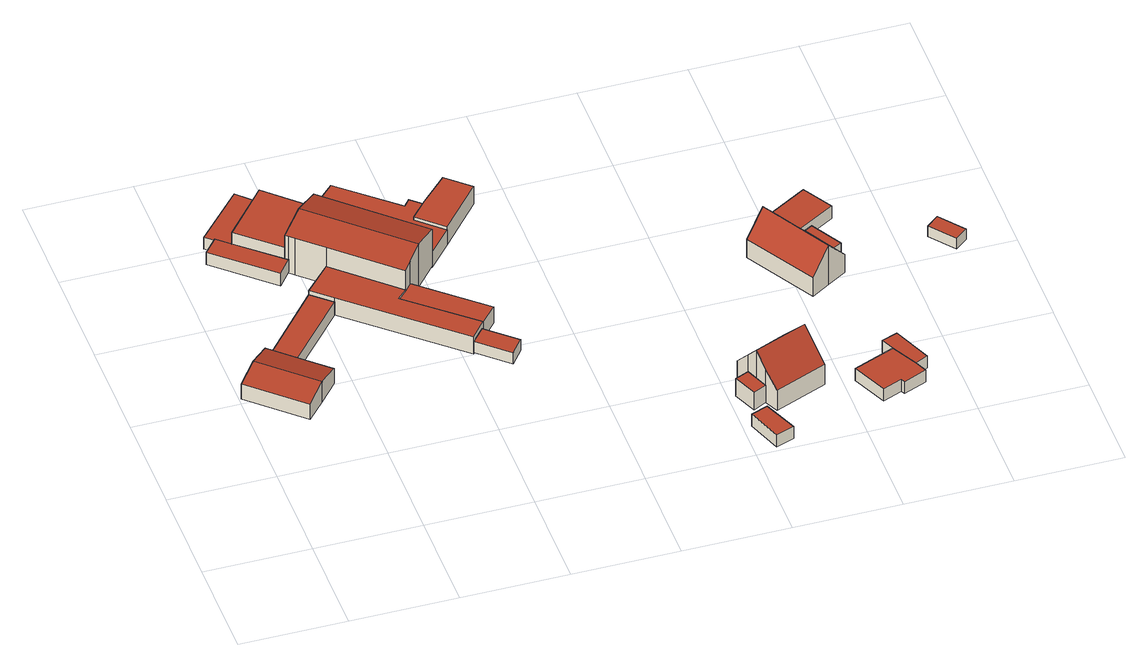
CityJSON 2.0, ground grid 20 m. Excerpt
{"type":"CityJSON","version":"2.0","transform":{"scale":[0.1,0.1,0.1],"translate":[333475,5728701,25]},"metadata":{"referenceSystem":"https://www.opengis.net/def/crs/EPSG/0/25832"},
"CityObjects":{
"building1":{"type":"Building","attributes":{"Geometrietyp2DReferenz":"3000","Gemeindeschluessel":"05170048","function":"31001_1210","roofType":"3100","measuredHeight":4.57},"address":[{"country":"Germany","locality":"Wesel","thoroughfareNumber":"6","thoroughfareName":"In der Flürener Heide"}],"geometry":[{"type":"Solid","lod":"2","boundaries":[[[[0,1,2,3]],[[4,5,1,0]],[[6,7,5,4]],[[8,9,7,6]],[[10,11,9,8]],[[12,13,11,10]],[[14,15,13,12]],[[3,2,15,14]],[[10,8,6,4,0,12]],[[3,14,12,0]],[[1,5,7,9,11,13,15,2]]]],"semantics":{"surfaces":[{"type":"WallSurface"},{"type":"RoofSurface"},{"type":"GroundSurface"}],"values":[[0,0,0,0,0,0,0,0,1,1,2]]}}]},
"building2":{"type":"Building","attributes":{"Geometrietyp2DReferenz":"3000","Gemeindeschluessel":"05170048","function":"31001_2720","roofType":"1000","measuredHeight":2.85},"address":[{"country":"Germany","locality":"Wesel","thoroughfareNumber":"6","thoroughfareName":"In der Flürener Heide"}],"geometry":[{"type":"Solid","lod":"2","boundaries":[[[[16,17,18,19]],[[20,9,17,16]],[[21,7,9,20]],[[19,18,7,21]],[[20,16,19,21]],[[17,9,7,18]]]],"semantics":{"surfaces":[{"type":"WallSurface"},{"type":"RoofSurface"},{"type":"GroundSurface"}],"values":[[0,0,0,0,1,2]]}}]},
"building3":{"type":"Building","attributes":{"Geometrietyp2DReferenz":"3000","Gemeindeschluessel":"05170048","function":"31001_2720","roofType":"1000","measuredHeight":2.88},"address":[{"country":"Germany","locality":"Wesel","thoroughfareNumber":"6","thoroughfareName":"In der Flürener Heide"}],"geometry":[{"type":"Solid","lod":"2","boundaries":[[[[22,23,24,25]],[[26,27,23,22]],[[28,29,27,26]],[[30,31,29,28]],[[32,33,31,30]],[[25,24,33,32]],[[30,28,26,22,25,32]],[[23,27,29,31,33,24]]]],"semantics":{"surfaces":[{"type":"WallSurface"},{"type":"RoofSurface"},{"type":"GroundSurface"}],"values":[[0,0,0,0,0,0,1,2]]}}]},
"building4":{"type":"Building","attributes":{"Geometrietyp2DReferenz":"3000","Gemeindeschluessel":"05170048","function":"51009_1610","roofType":"1000","measuredHeight":2.54},"geometry":[{"type":"Solid","lod":"2","boundaries":[[[[34,35,36,37]],[[38,39,35,34]],[[40,41,39,38]],[[42,43,41,40]],[[37,36,43,42]],[[40,38,34,37,42]],[[35,39,41,43,36]]]],"semantics":{"surfaces":[{"type":"WallSurface"},{"type":"RoofSurface"},{"type":"GroundSurface"}],"values":[[0,0,0,0,0,1,2]]}}]},
"building5":{"type":"Building","attributes":{"Geometrietyp2DReferenz":"3000","Gemeindeschluessel":"05170048","function":"31001_2720","roofType":"1000","measuredHeight":5.37},"address":[{"country":"Germany","locality":"Wesel","thoroughfareNumber":"6","thoroughfareName":"In der Flürener Heide"}],"geometry":[{"type":"Solid","lod":"2","boundaries":[[[[44,45,35,46]],[[47,48,45,44]],[[49,50,48,47]],[[51,39,50,49]],[[46,35,39,51]],[[49,47,44,46,51]],[[45,48,50,39,35]]]],"semantics":{"surfaces":[{"type":"WallSurface"},{"type":"RoofSurface"},{"type":"GroundSurface"}],"values":[[0,0,0,0,0,1,2]]}}]},
"building6":{"type":"Building","attributes":{"Geometrietyp2DReferenz":"3000","Gemeindeschluessel":"05170048","function":"31001_2720","roofType":"1000","measuredHeight":3.74},"address":[{"country":"Germany","locality":"Wesel","thoroughfareNumber":"6","thoroughfareName":"In der Flürener Heide"}],"geometry":[{"type":"Solid","lod":"2","boundaries":[[[[52,53,54,55]],[[56,57,53,52]],[[58,59,57,56]],[[60,61,59,58]],[[62,17,61,60]],[[63,18,17,62]],[[55,54,18,63]],[[62,60,58,56,52,55,63]],[[53,57,59,61,17,18,54]]]],"semantics":{"surfaces":[{"type":"WallSurface"},{"type":"RoofSurface"},{"type":"GroundSurface"}],"values":[[0,0,0,0,0,0,0,1,2]]}}]},
"building7":{"type":"Building","attributes":{"Geometrietyp2DReferenz":"3000","Gemeindeschluessel":"05170048","function":"31001_2720","roofType":"3100","measuredHeight":9.72},"address":[{"country":"Germany","locality":"Wesel","thoroughfareNumber":"6","thoroughfareName":"In der Flürener Heide"}],"geometry":[{"type":"Solid","lod":"2","boundaries":[[[[64,65,66,67]],[[68,69,65,64]],[[70,71,69,68]],[[72,73,71,70]],[[74,75,73,72]],[[76,77,75,74]],[[78,79,77,76]],[[80,81,79,78]],[[82,83,81,80]],[[67,66,83,82]],[[70,68,64,67,82,80,78,72]],[[76,74,72,78]],[[65,69,71,73,75,77,79,81,83,66]]]],"semantics":{"surfaces":[{"type":"WallSurface"},{"type":"RoofSurface"},{"type":"GroundSurface"}],"values":[[0,0,0,0,0,0,0,0,0,0,1,1,2]]}}]},
"building8":{"type":"Building","attributes":{"Geometrietyp2DReferenz":"3000","Gemeindeschluessel":"05170048","function":"31001_2720","roofType":"1000","measuredHeight":3.56},"address":[{"country":"Germany","locality":"Wesel","thoroughfareNumber":"6","thoroughfareName":"In der Flürener Heide"}],"geometry":[{"type":"Solid","lod":"2","boundaries":[[[[84,85,86,87]],[[88,59,85,84]],[[89,57,59,88]],[[90,53,57,89]],[[87,86,53,90]],[[89,88,84,87,90]],[[85,59,57,53,86]]]],"semantics":{"surfaces":[{"type":"WallSurface"},{"type":"RoofSurface"},{"type":"GroundSurface"}],"values":[[0,0,0,0,0,1,2]]}}]},
"building9":{"type":"Building","attributes":{"Geometrietyp2DReferenz":"3000","Gemeindeschluessel":"05170048","function":"51009_1610","roofType":"1000","measuredHeight":2.56},"geometry":[{"type":"Solid","lod":"2","boundaries":[[[[91,92,93,94]],[[95,96,92,91]],[[97,98,96,95]],[[94,93,98,97]],[[95,91,94,97]],[[92,96,98,93]]]],"semantics":{"surfaces":[{"type":"WallSurface"},{"type":"RoofSurface"},{"type":"GroundSurface"}],"values":[[0,0,0,0,1,2]]}}]},
"building10":{"type":"Building","attributes":{"Geometrietyp2DReferenz":"3000","Gemeindeschluessel":"05170048","function":"31001_2720","roofType":"1000","measuredHeight":3.42},"address":[{"country":"Germany","locality":"Wesel","thoroughfareNumber":"6","thoroughfareName":"In der Flürener Heide"}],"geometry":[{"type":"Solid","lod":"2","boundaries":[[[[99,100,101,102]],[[103,104,100,99]],[[105,106,104,103]],[[107,108,106,105]],[[109,110,108,107]],[[111,112,110,109]],[[113,114,112,111]],[[115,116,114,113]],[[102,101,116,115]],[[113,111,109,107,105,103,99,102,115]],[[100,104,106,108,110,112,114,116,101]]]],"semantics":{"surfaces":[{"type":"WallSurface"},{"type":"RoofSurface"},{"type":"GroundSurface"}],"values":[[0,0,0,0,0,0,0,0,0,1,2]]}}]},
"building11":{"type":"Building","attributes":{"Geometrietyp2DReferenz":"3000","Gemeindeschluessel":"05170048","function":"31001_2720","roofType":"1000","measuredHeight":4.04},"address":[{"country":"Germany","locality":"Wesel","thoroughfareNumber":"6","thoroughfareName":"In der Flürener Heide"}],"geometry":[{"type":"Solid","lod":"2","boundaries":[[[[117,118,119,120]],[[121,110,118,117]],[[122,108,110,121]],[[123,106,108,122]],[[120,119,106,123]],[[122,121,117,120,123]],[[118,110,108,106,119]]]],"semantics":{"surfaces":[{"type":"WallSurface"},{"type":"RoofSurface"},{"type":"GroundSurface"}],"values":[[0,0,0,0,0,1,2]]}}]},
"building12":{"type":"Building","attributes":{"Geometrietyp2DReferenz":"3000","Gemeindeschluessel":"05170048","function":"31001_2463","roofType":"1000","measuredHeight":2.74},"address":[{"country":"Germany","locality":"Wesel","thoroughfareNumber":"9","thoroughfareName":"In der Flürener Heide"}],"geometry":[{"type":"Solid","lod":"2","boundaries":[[[[124,125,126,127]],[[128,129,125,124]],[[130,131,129,128]],[[127,126,131,130]],[[128,124,127,130]],[[125,129,131,126]]]],"semantics":{"surfaces":[{"type":"WallSurface"},{"type":"RoofSurface"},{"type":"GroundSurface"}],"values":[[0,0,0,0,1,2]]}}]},
"building13":{"type":"Building","attributes":{"Geometrietyp2DReferenz":"3000","Gemeindeschluessel":"05170048","function":"31001_1010","roofType":"1000","measuredHeight":3.92},"address":[{"country":"Germany","locality":"Wesel","thoroughfareNumber":"9","thoroughfareName":"In der Flürener Heide"}],"geometry":[{"type":"Solid","lod":"2","boundaries":[[[[132,133,134,135]],[[136,137,133,132]],[[138,139,137,136]],[[135,134,139,138]],[[136,132,135,138]],[[133,137,139,134]]]],"semantics":{"surfaces":[{"type":"WallSurface"},{"type":"RoofSurface"},{"type":"GroundSurface"}],"values":[[0,0,0,0,1,2]]}}]},
"building14":{"type":"Building","attributes":{"Geometrietyp2DReferenz":"3000","Gemeindeschluessel":"05170048","function":"31001_1010","roofType":"3100","measuredHeight":10.13},"address":[{"country":"Germany","locality":"Wesel","thoroughfareNumber":"9","thoroughfareName":"In der Flürener Heide"}],"geometry":[{"type":"Solid","lod":"2","boundaries":[[[[140,134,141,142]],[[143,144,134,140]],[[145,139,144,143]],[[146,147,139,145]],[[148,149,147,146]],[[150,151,149,148]],[[152,153,151,150]],[[142,141,153,152]],[[140,142,152,150,143]],[[148,146,145,143,150]],[[134,144,139,147,149,151,153,141]]]],"semantics":{"surfaces":[{"type":"WallSurface"},{"type":"RoofSurface"},{"type":"GroundSurface"}],"values":[[0,0,0,0,0,0,0,0,1,1,2]]}}]},
"building15":{"type":"Building","attributes":{"Geometrietyp2DReferenz":"3000","Gemeindeschluessel":"05170048","function":"31001_2723","roofType":"1000","measuredHeight":2.69},"address":[{"country":"Germany","locality":"Wesel","thoroughfareNumber":"9","thoroughfareName":"In der Flürener Heide"}],"geometry":[{"type":"Solid","lod":"2","boundaries":[[[[154,155,156,157]],[[158,159,155,154]],[[160,161,159,158]],[[162,163,161,160]],[[164,165,163,162]],[[166,167,165,164]],[[157,156,167,166]],[[164,162,160,158,154,157,166]],[[155,159,161,163,165,167,156]]]],"semantics":{"surfaces":[{"type":"WallSurface"},{"type":"RoofSurface"},{"type":"GroundSurface"}],"values":[[0,0,0,0,0,0,0,1,2]]}}]},
"building16":{"type":"Building","attributes":{"Gemeindeschluessel":"05170048","Geometrietyp2DReferenz":"3000","function":"31001_1010"},"address":[{"country":"Germany","locality":"Wesel","thoroughfareNumber":"8","thoroughfareName":"In der Flürener Heide"}],"children":["building16-1","building16-2"]},
"building16-1":{"type":"BuildingPart","attributes":{"roofType":"3100","measuredHeight":8.94},"parents":["building16"],"geometry":[{"type":"Solid","lod":"2","boundaries":[[[[168,169,170,171]],[[172,173,169,168]],[[174,175,173,172]],[[176,177,175,174]],[[178,179,177,176]],[[180,181,179,178]],[[182,183,181,180]],[[184,185,183,182]],[[186,187,185,184]],[[188,189,190,191]],[[171,170,189,188]],[[174,172,168,176]],[[171,188,191,186,184,182,180,178,176,168]],[[169,173,175,177,179,181,183,185,187,190,189,170]],[[191,190,187,186]]]],"semantics":{"surfaces":[{"type":"WallSurface"},{"type":"RoofSurface"},{"type":"GroundSurface"},{"type":"ClosureSurface"}],"values":[[0,0,0,0,0,0,0,0,0,0,0,1,1,2,3]]}}]},
"building16-2":{"type":"BuildingPart","attributes":{"roofType":"1000","measuredHeight":4.1},"parents":["building16"],"geometry":[{"type":"Solid","lod":"2","boundaries":[[[[192,193,187,186]],[[194,195,193,192]],[[188,189,195,194]],[[191,190,189,188]],[[194,192,186,191,188]],[[187,193,195,189,190]],[[186,187,190,191]]]],"semantics":{"surfaces":[{"type":"WallSurface"},{"type":"RoofSurface"},{"type":"GroundSurface"},{"type":"ClosureSurface"}],"values":[[0,0,0,0,1,2,3]]}}]},
"building17":{"type":"Building","attributes":{"Geometrietyp2DReferenz":"3000","Gemeindeschluessel":"05170048","function":"31001_2463","roofType":"1000","measuredHeight":2.69},"address":[{"country":"Germany","locality":"Wesel","thoroughfareNumber":"9","thoroughfareName":"In der Flürener Heide"}],"geometry":[{"type":"Solid","lod":"2","boundaries":[[[[196,197,198,199]],[[200,201,197,196]],[[157,156,201,200]],[[166,167,156,157]],[[199,198,167,166]],[[157,200,196,199,166]],[[197,201,156,167,198]]]],"semantics":{"surfaces":[{"type":"WallSurface"},{"type":"RoofSurface"},{"type":"GroundSurface"}],"values":[[0,0,0,0,0,1,2]]}}]},
"building18":{"type":"Building","attributes":{"Geometrietyp2DReferenz":"3000","Gemeindeschluessel":"05170048","function":"31001_2463","roofType":"1000","measuredHeight":2.8},"address":[{"country":"Germany","locality":"Wesel","thoroughfareNumber":"8","thoroughfareName":"In der Flürener Heide"}],"geometry":[{"type":"Solid","lod":"2","boundaries":[[[[202,203,204,205]],[[206,207,203,202]],[[208,209,207,206]],[[210,211,209,208]],[[212,213,211,210]],[[205,204,213,212]],[[210,208,206,202,205,212]],[[203,207,209,211,213,204]]]],"semantics":{"surfaces":[{"type":"WallSurface"},{"type":"RoofSurface"},{"type":"GroundSurface"}],"values":[[0,0,0,0,0,0,1,2]]}}]},
"building19":{"type":"Building","attributes":{"Geometrietyp2DReferenz":"3000","Gemeindeschluessel":"05170048","function":"31001_2463","roofType":"1000","measuredHeight":2.44},"address":[{"country":"Germany","locality":"Wesel","thoroughfareNumber":"8","thoroughfareName":"In der Flürener Heide"}],"geometry":[{"type":"Solid","lod":"2","boundaries":[[[[214,215,216,217]],[[218,219,215,214]],[[220,221,219,218]],[[217,216,221,220]],[[218,214,217,220]],[[215,219,221,216]]]],"semantics":{"surfaces":[{"type":"WallSurface"},{"type":"RoofSurface"},{"type":"GroundSurface"}],"values":[[0,0,0,0,1,2]]}}]}
},
"vertices":[
[36,444,54],[36,444,8],[2,406,8],[2,406,42],[70,483,42],[70,483,8],[79,475,42],[79,475,8],[114,443,42],[114,443,8],[166,395,42],[166,395,8],[132,356,54],[132,356,8],[98,318,42],[98,318,8],
[222,567,37],[222,567,8],[186,599,8],[186,599,37],[114,443,37],[79,475,37],
[182,698,36],[182,698,8],[176,703,8],[176,703,36],[158,668,36],[158,668,8],[53,760,36],[53,760,8],[78,789,36],[78,789,8],[102,768,36],[102,768,8],
[181,861,33],[181,861,7],[147,895,7],[147,895,33],[102,768,33],[102,768,7],[84,784,33],[84,784,7],[62,802,33],[62,802,7],
[247,799,61],[247,799,7],[181,861,61],[257,791,61],[257,791,7],[176,703,61],[176,703,7],[102,768,61],
[345,550,46],[345,550,8],[234,651,8],[234,651,46],[327,532,46],[327,532,8],[446,430,46],[446,430,8],[418,396,46],[418,396,8],[222,567,46],[186,599,46],
[191,689,89],[191,689,6],[234,651,6],[234,651,89],[182,698,89],[182,698,6],[176,703,89],[176,703,6],[216,747,103],[216,747,6],[257,791,89],[257,791,6],[422,640,89],[422,640,6],[383,595,103],[383,595,6],[358,566,94],[358,566,6],[345,550,89],[345,550,6],
[476,463,44],[476,463,8],[358,566,8],[358,566,44],[446,430,44],[327,532,44],[345,550,44],
[473,347,36],[473,347,11],[496,376,11],[496,376,36],[418,396,36],[418,396,11],[442,424,36],[442,424,11],
[415,771,36],[415,771,2],[311,862,2],[311,862,36],[426,785,36],[426,785,2],[448,766,36],[448,766,2],[418,732,36],[418,732,2],[465,689,36],[465,689,2],[422,640,36],[422,640,2],[257,791,36],[257,791,2],[247,799,36],[247,799,2],
[541,777,42],[541,777,2],[498,816,2],[498,816,42],[465,689,42],[418,732,42],[448,766,42],
[873,19,32],[873,19,5],[846,84,5],[846,84,32],[839,7,32],[839,7,5],[815,72,32],[815,72,5],
[831,109,46],[831,109,7],[856,121,7],[856,121,46],[812,154,46],[812,154,7],[838,165,46],[838,165,7],
[856,121,82],[868,96,7],[868,96,52],[847,143,109],[847,143,7],[838,165,84],[827,191,52],[827,191,7],[926,232,52],[926,232,7],[946,184,109],[946,184,7],[967,135,52],[967,135,7],
[1133,86,36],[1133,86,9],[1123,109,9],[1123,109,36],[1089,68,36],[1089,68,9],[1085,75,36],[1085,75,9],[1049,61,36],[1049,61,9],[1019,127,36],[1019,127,9],[1097,158,36],[1097,158,9],
[1054,383,96],[1054,383,7],[1090,404,7],[1090,404,48],[1019,362,48],[1019,362,7],[942,494,48],[942,494,7],[978,515,96],[978,515,7],[1008,532,56],[1008,532,7],[1014,535,48],[1014,535,7],[1034,500,48],[1034,500,7],[1043,485,49],[1043,485,7],[1044,485,48],[1044,485,7],[1077,427,48],[1077,427,7],[1077,426,7],[1077,426,48],
[1059,494,48],[1059,494,7],[1093,435,48],[1093,435,7],
[1116,194,36],[1116,194,9],[1086,183,9],[1086,183,36],[1147,120,36],[1147,120,9],
[1079,602,36],[1079,602,8],[995,553,8],[995,553,36],[1112,546,36],[1112,546,8],[1034,500,36],[1034,500,8],[1014,535,36],[1014,535,8],[1008,532,36],[1008,532,8],
[1315,424,30],[1315,424,6],[1278,471,6],[1278,471,30],[1292,405,30],[1292,405,6],[1255,452,30],[1255,452,6]
]}
